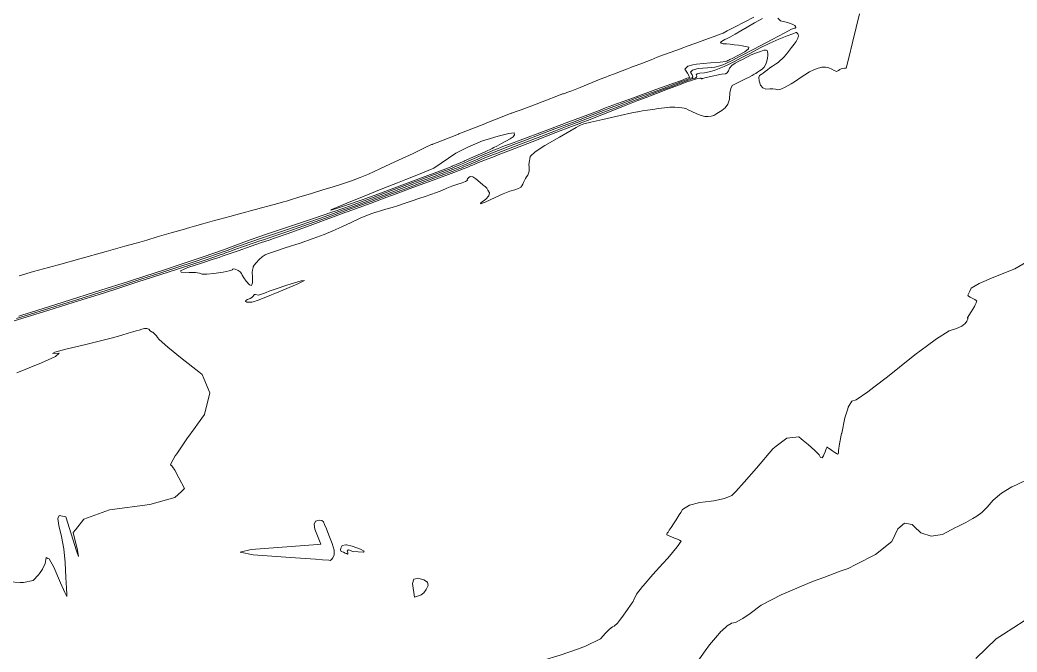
# Model space of a CAD drawing. Header units: inches. Extents: x 1337389 to 1347141, y 407035 to 414577.
# Drawn here: x 1341051 to 1343262, y 411793 to 413195 of the extents above; entities that cross this region are included whole.
import ezdxf

# ---------------------------------------------------------------- set-up
doc = ezdxf.new("R2010")
doc.units = ezdxf.units.IN
doc.header["$MEASUREMENT"] = 0
doc.layers.add('Topo', color=7, linetype='Continuous', lineweight=15, true_color=0x459900)

msp = doc.modelspace()

# ---------------------------------------------------------------- linework, layer by layer
at = {"layer": 'Topo'}
for p, q in [((1341557.9311, 412770.6159, 715), (1341550.9649, 412768.6921, 715)), ((1343079.7481, 412485.7471, 735), (1343062.825, 412473.151, 735)), ((1342974.07, 412403.747, 735), (1342943.8311, 412380.5711, 735)), ((1341444.8583, 412299.13, 730), (1341439.3611, 412291.5701, 730)), ((1342787.2682, 412262.859, 735), (1342783.02, 412266.2539, 735)), ((1342733.6251, 412254.312, 735), (1342727.8661, 412250.061, 735)), ((1341711.391, 412031.9039, 730), (1341718.065, 412032.4131, 730)), ((1342869.6551, 411972.5449, 740), (1342832.9979, 411958.8201, 740)), ((1342832.9979, 411958.8201, 740), (1342816.213, 411952.5349, 740)), ((1341938.727, 411919.6378, 730), (1341925.728, 411915.2139, 730))]:
    msp.add_line(p, q, dxfattribs=at)
for points, elevation in [([(1342880.2591, 413087.9668), (1342881.744, 413088.077), (1342882.995, 413088.2229), (1342883.0001, 413088.3281), (1342887.9029, 413108.381), (1342897.705, 413148.38), (1342912.405, 413208.327)], 730), ([(1342678.015, 413201.1931), (1342657.8381, 413190.8881), (1342634.934, 413178.8992), (1342619.0137, 413170.6448), (1342610.079, 413166.125), (1342608.129, 413165.3411), (1342597.3608, 413161.335), (1342592.1291, 413159.4039)], 715), ([(1342697.2521, 413197.978), (1342679.4099, 413188.4259), (1342663.3332, 413179.4641), (1342649.021, 413171.0922), (1342636.4742, 413163.309), (1342626.429, 413157.508), (1342618.8851, 413153.687), (1342613.8429, 413151.8471), (1342609.7641, 413149.8271), (1342606.6481, 413147.627), (1342604.4941, 413145.2461), (1342605.59, 413143.4798), (1342609.934, 413142.328), (1342617.528, 413141.79), (1342625.6861, 413141.098), (1342634.409, 413140.252), (1342643.6959, 413139.2521), (1342652.172, 413137.988), (1342659.837, 413136.4591), (1342666.69, 413134.6651), (1342666.0711, 413130.7337), (1342657.9781, 413124.6671), (1342642.411, 413116.462), (1342631.2799, 413110.609), (1342624.5859, 413107.109), (1342622.3272, 413105.9612), (1342620.0871, 413104.9109), (1342617.867, 413103.9579), (1342617.1011, 413103.661)], 720), ([(1342621.8811, 413101.1811), (1342622.892, 413101.655), (1342629.7112, 413105.121), (1342647.9681, 413114.6579), (1342677.6651, 413130.2681), (1342718.801, 413151.95), (1342746.874, 413166.6569), (1342761.8851, 413174.3899), (1342763.832, 413175.1467), (1342765.8171, 413175.8701), (1342767.841, 413176.5601), (1342769.9021, 413177.217), (1342770.7982, 413178.502), (1342770.526, 413180.4141), (1342769.089, 413182.9538), (1342763.029, 413185.9829), (1342752.3461, 413189.501), (1342737.0399, 413193.509), (1342731.464, 413198.9711)], 725), ([(1342627.921, 413099.6179), (1342634.8349, 413103.1321), (1342650.0742, 413111.0222), (1342669.1729, 413121.017), (1342692.1332, 413133.1189), (1342713.59, 413143.5781), (1342733.5419, 413152.3939), (1342751.991, 413159.5671), (1342764.593, 413164.4461), (1342771.3489, 413167.0299), (1342772.2581, 413167.3199), (1342773.2799, 413166.9061), (1342774.4169, 413165.7881), (1342775.6669, 413163.9679), (1342776.504, 413162.2959), (1342776.9271, 413160.7721), (1342776.9371, 413159.396), (1342776.5261, 413157.4), (1342775.6958, 413154.7829), (1342774.4451, 413151.5461), (1342771.7171, 413147.013), (1342767.5142, 413141.186), (1342761.8339, 413134.064), (1342756.819, 413127.7921), (1342752.4692, 413122.3679), (1342748.7838, 413117.7939), (1342744.9309, 413113.39), (1342740.9119, 413109.154), (1342736.725, 413105.0889), (1342731.7981, 413100.9969), (1342726.1309, 413096.879), (1342719.7241, 413092.7359), (1342713.7542, 413088.6199), (1342708.2209, 413084.5319), (1342703.1261, 413080.4719), (1342698.4419, 413077.0129), (1342694.1709, 413074.1559), (1342690.3109, 413071.901), (1342688.8299, 413067.237), (1342689.727, 413060.1641), (1342693.0043, 413050.682), (1342698.0281, 413044.5521), (1342704.801, 413041.774), (1342713.322, 413042.3489), (1342720.433, 413042.3069), (1342726.136, 413041.649), (1342730.429, 413040.3737), (1342737.6279, 413041.9679), (1342747.7341, 413046.4291), (1342760.746, 413053.7581), (1342770.134, 413059.2411), (1342775.8981, 413062.8782), (1342778.0369, 413064.67), (1342782.9859, 413068.0731), (1342790.7441, 413073.0879), (1342801.3109, 413079.715), (1342811.2, 413084.7542), (1342820.4102, 413088.2061), (1342828.9421, 413090.0699), (1342836.93, 413090.265), (1342844.3741, 413088.791), (1342851.273, 413085.648), (1342856.3551, 413083.3099), (1342859.6191, 413081.7791), (1342861.066, 413081.053), (1342863.058, 413081.359), (1342865.5941, 413082.6979), (1342868.675, 413085.0689), (1342871.978, 413086.725), (1342875.5011, 413087.6661), (1342879.2462, 413087.8922), (1342880.2591, 413087.9668)], 730), ([(1342592.1291, 413159.4039), (1342577.7741, 413154.107), (1342549.3701, 413143.658), (1342530.4079, 413136.6869), (1342528.67, 413136.049)], 715), ([(1342548.4539, 413063.848), (1342553.42, 413065.052), (1342558.5769, 413066.021), (1342561.2922, 413066.1191), (1342561.5628, 413065.344), (1342562.049, 413064.9052), (1342562.749, 413064.803), (1342563.6638, 413065.036), (1342564.2979, 413065.245), (1342564.652, 413065.4288), (1342564.725, 413065.5882), (1342569.399, 413066.682), (1342578.6719, 413068.71), (1342606.4179, 413074.635), (1342615.2142, 413075.373), (1342618.9519, 413077.702), (1342622.028, 413081.99), (1342624.4439, 413088.238), (1342629.281, 413094.043), (1342636.5389, 413099.4049), (1342646.2178, 413104.325), (1342654.2651, 413108.4451), (1342660.681, 413111.7659), (1342665.4651, 413114.287), (1342672.36, 413117.409), (1342681.365, 413121.1309), (1342692.481, 413125.453), (1342700.5241, 413127.8839), (1342705.4941, 413128.424), (1342707.391, 413127.0739), (1342708.675, 413124.5522), (1342709.3461, 413120.858), (1342709.4029, 413115.993), (1342708.6453, 413110.3562), (1342707.0719, 413103.9459), (1342704.6829, 413096.7631), (1342701.1359, 413090.711), (1342696.4301, 413085.7881), (1342690.5651, 413081.995), (1342686.5249, 413079.3629), (1342684.31, 413077.8907), (1342683.9191, 413077.58), (1342682.0979, 413076.4599), (1342678.8449, 413074.5319), (1342674.1619, 413071.7962), (1342667.6091, 413068.349), (1342659.1869, 413064.1908), (1342648.897, 413059.323), (1342640.607, 413055.242), (1342634.318, 413051.9489), (1342630.03, 413049.443), (1342626.8549, 413043.1772), (1342624.794, 413033.153), (1342623.8458, 413019.3698), (1342620.5278, 413008.2899), (1342614.8411, 412999.9137), (1342606.783, 412994.2409), (1342599.832, 412989.5989), (1342593.9891, 412985.9849), (1342589.254, 412983.4011), (1342583.6211, 412981.7519), (1342577.0901, 412981.038), (1342569.6609, 412981.259), (1342561.1579, 412983.193), (1342551.5819, 412986.842), (1342540.9321, 412992.204), (1342532.7371, 412996.074), (1342526.9991, 412998.4501), (1342523.716, 412999.3331), (1342518.5469, 413000.166), (1342511.4921, 413000.9471), (1342502.549, 413001.678), (1342492.0771, 413001.5399), (1342480.0751, 413000.5321), (1342466.5431, 412998.6549), (1342453.9359, 412996.8449), (1342442.2531, 412995.1039), (1342431.496, 412993.4309), (1342424.2468, 412992.3041), (1342420.5069, 412991.722), (1342420.276, 412991.686), (1342407.3169, 412988.8229), (1342381.63, 412983.1349), (1342343.2152, 412974.6211), (1342316.427, 412968.5339), (1342301.2648, 412964.8738), (1342297.73, 412963.642), (1342293.687, 412961.8541), (1342289.137, 412959.5098), (1342284.0791, 412956.608), (1342269.9819, 412948.508), (1342246.8479, 412935.2081), (1342214.675, 412916.7081), (1342193.012, 412902.5001), (1342181.8601, 412892.583), (1342181.2171, 412886.9569), (1342180.6411, 412882.5299), (1342180.1312, 412879.302), (1342179.686, 412877.2719), (1342179.4701, 412875.25), (1342179.481, 412873.235), (1342179.72, 412871.226), (1342179.8159, 412868.3189), (1342179.769, 412864.5129), (1342179.579, 412859.8079), (1342178.5979, 412855.3858), (1342176.8262, 412851.247), (1342174.264, 412847.3901), (1342171.892, 412843.3189), (1342169.7101, 412839.0341), (1342167.718, 412834.534), (1342165.683, 412830.622), (1342163.603, 412827.2979), (1342161.4799, 412824.561), (1342156.3609, 412821.657), (1342148.247, 412818.585), (1342137.1359, 412815.3461), (1342122.5071, 412809.737), (1342104.36, 412801.7571), (1342082.6939, 412791.407), (1342072.096, 412787.235), (1342072.5681, 412789.2409), (1342084.1091, 412797.4251), (1342090.615, 412804.913), (1342092.084, 412811.7061), (1342088.5181, 412817.8019), (1342085.7989, 412822.0469), (1342083.9259, 412824.4409), (1342082.9, 412824.9829), (1342082.2138, 412825.4281), (1342081.8659, 412825.776), (1342081.857, 412826.0279), (1342081.8471, 412826.2021), (1342081.8291, 412826.3084), (1342081.6387, 412826.3761), (1342081.2841, 412826.4749), (1342080.758, 412826.6139), (1342077.3629, 412829.3211), (1342071.0981, 412834.596), (1342061.9631, 412842.4411), (1342054.7331, 412846.9558), (1342049.4059, 412848.142), (1342045.984, 412845.999), (1342043.7561, 412843.8389), (1342042.722, 412841.6628), (1342042.883, 412839.47), (1342039.1261, 412836.8842), (1342031.4509, 412833.905), (1342019.86, 412830.532), (1342008.4741, 412826.574), (1341997.2941, 412822.03), (1341986.3191, 412816.902), (1341974.631, 412812.129), (1341962.23, 412807.7108), (1341949.116, 412803.6499), (1341935.2351, 412799.1689), (1341920.587, 412794.269), (1341905.171, 412788.9499), (1341890.2889, 412783.9989), (1341875.9402, 412779.417), (1341862.124, 412775.202), (1341850.4389, 412771.7291), (1341840.8841, 412768.996), (1341839.751, 412768.6921)], 735), ([(1342528.67, 413136.049), (1342520.8891, 413133.1921), (1342520.811, 413133.1749), (1342520.7339, 413133.1599), (1342520.6558, 413133.146), (1342520.579, 413133.1349), (1342520.509, 413133.125), (1342520.4459, 413133.1171), (1342520.3899, 413133.111), (1342515.392, 413131.311), (1342505.45, 413127.7181), (1342490.5651, 413122.3311), (1342479.977, 413118.467), (1342473.6871, 413116.1241), (1342471.6951, 413115.3041), (1342463.9099, 413112.26), (1342450.3309, 413106.9909), (1342430.9591, 413099.4979), (1342417.065, 413094.1532), (1342408.6469, 413090.959), (1342405.707, 413089.9131), (1342398.083, 413087.014), (1342385.7752, 413082.262), (1342368.7832, 413075.6562), (1342356.7911, 413070.9969), (1342349.7978, 413068.2851), (1342347.8039, 413067.5199), (1342337.6641, 413063.4669), (1342319.3769, 413056.1281), (1342292.9449, 413045.5029), (1342274.3411, 413038.1259), (1342263.565, 413033.9979), (1342260.618, 413033.1189), (1342258.007, 413032.3199), (1342255.7299, 413031.6042), (1342253.79, 413030.9679), (1342241.4431, 413026.3011), (1342218.689, 413017.6041), (1342185.5302, 413004.876), (1342162.3419, 412996.0371), (1342149.1252, 412991.088), (1342145.8791, 412990.0292), (1342143.327, 412989.1949), (1342141.467, 412988.5859), (1342140.3, 412988.2012), (1342120.322, 412980.3739), (1342085.889, 412966.8199)], 715), ([(1342542.8779, 413095.3819), (1342531.6229, 413092.6241), (1342525.106, 413085.8122), (1342531.046, 413076.839), (1342534.3561, 413070.6989), (1342535.0349, 413067.3928), (1342533.0839, 413066.9201), (1342529.5471, 413065.731), (1342524.424, 413063.826), (1342517.715, 413061.2041), (1342496.5819, 413053.4491), (1342461.024, 413040.5621), (1342411.041, 413022.542), (1342373.7979, 413008.9939), (1342349.294, 412999.918), (1342337.531, 412995.3151), (1342310.2751, 412985.0011), (1342267.5279, 412968.9781), (1342209.288, 412947.2449), (1342166.221, 412931.1111), (1342138.327, 412920.5742), (1342125.6051, 412915.635), (1342116.166, 412911.9798), (1342110.0108, 412909.6108), (1342107.138, 412908.5271), (1342105.1929, 412907.778)], 720), ([(1342541.123, 413064.2699), (1342541.8409, 413064.5109), (1342547.8231, 413065.9611), (1342551.1649, 413067.906), (1342551.8643, 413070.3442), (1342549.9221, 413073.2781), (1342552.053, 413075.5051), (1342558.2559, 413077.0249), (1342568.5321, 413077.8381), (1342579.08, 413079.815), (1342589.899, 413082.9559), (1342600.9898, 413087.2612), (1342612.1759, 413092.059), (1342623.4581, 413097.349), (1342627.921, 413099.6179)], 730), ([(1342617.1011, 413103.661), (1342615.665, 413103.1039), (1342603.7191, 413101.705), (1342582.0301, 413099.7611), (1342550.5979, 413097.273), (1342542.8779, 413095.3819)], 720), ([(1342546.227, 413085.1401), (1342554.427, 413087.1489), (1342575.2809, 413088.7997), (1342591.3989, 413090.76), (1342602.782, 413093.0301), (1342609.4279, 413095.61), (1342616.1321, 413098.4849), (1342621.8811, 413101.1811)], 725), ([(1342109.7018, 412904.749), (1342114.329, 412906.4959), (1342126.8449, 412911.313), (1342146.036, 412918.743), (1342171.9029, 412928.7861), (1342202.1891, 412940.347), (1342236.8949, 412953.4282), (1342276.019, 412968.0281), (1342309.917, 412980.8191), (1342338.5868, 412991.8021), (1342362.0301, 413000.976), (1342389.559, 413011.3819), (1342421.173, 413023.0209), (1342456.8719, 413035.8922), (1342485.2191, 413046.2491), (1342506.2131, 413054.093), (1342519.8541, 413059.4239), (1342530.271, 413063.298), (1342537.462, 413065.7162), (1342541.429, 413066.6769), (1342542.76, 413069.3019), (1342541.4551, 413073.592), (1342537.514, 413079.5452), (1342541.8381, 413084.0639), (1342546.227, 413085.1401)], 725), ([(1341773.6409, 412768.6921), (1341776.721, 412769.819), (1341829.626, 412789.19), (1341858.7461, 412799.875), (1341864.082, 412801.8741), (1341885.239, 412809.6711), (1341922.216, 412823.2649), (1341975.0139, 412842.6559), (1342012.846, 412856.6818), (1342035.7111, 412865.341), (1342043.6109, 412868.6351), (1342049.9251, 412871.288), (1342054.654, 412873.2991), (1342057.799, 412874.6701), (1342064.169, 412877.2881), (1342073.767, 412881.1518), (1342086.59, 412886.2629), (1342099.0638, 412891.152), (1342111.19, 412895.8199), (1342122.966, 412900.2658), (1342148.2031, 412909.9791), (1342186.8999, 412924.9599), (1342239.0571, 412945.21), (1342274.1261, 412958.8199), (1342292.108, 412965.793), (1342293.0031, 412966.1261), (1342309.1999, 412972.4541), (1342340.6987, 412984.7762), (1342387.5021, 413003.0922), (1342421.0811, 413016.1588), (1342441.437, 413023.9788), (1342448.5701, 413026.55), (1342462.4939, 413031.8481), (1342483.209, 413039.8709), (1342510.7142, 413050.62), (1342531.585, 413058.4), (1342537.643, 413060.4469)], 735), ([(1342116.234, 412902.47), (1342118.6481, 412903.3809), (1342137.5239, 412910.6459), (1342166.4681, 412921.8521), (1342205.4799, 412936.9981), (1342238.1582, 412949.584), (1342264.501, 412959.6102), (1342284.5109, 412967.0771), (1342309.558, 412976.6371), (1342339.6428, 412988.2889), (1342374.7661, 413002.034), (1342405.32, 413013.7707), (1342431.3049, 413023.5), (1342452.7208, 413031.2209), (1342473.857, 413039.048), (1342494.711, 413046.982), (1342515.284, 413055.0218), (1342530.9939, 413060.8649), (1342541.123, 413064.2699)], 730), ([(1342537.643, 413060.4469), (1342545.8199, 413063.2099), (1342548.4539, 413063.848)], 735), ([(1342085.889, 412966.8199), (1342081.5328, 412965.105), (1342023.9329, 412942.395), (1342023.2798, 412942.138)], 715), ([(1342023.2798, 412942.138), (1341985.4731, 412927.2308), (1341966.154, 412919.6149), (1341965.975, 412919.546), (1341965.8249, 412919.4861), (1341965.7029, 412919.4338), (1341965.6099, 412919.3902), (1341965.5009, 412919.34), (1341965.3759, 412919.2841), (1341965.2349, 412919.2209), (1341964.8909, 412919.08), (1341964.344, 412918.8599), (1341963.594, 412918.563), (1341949.6451, 412912.0109), (1341922.4949, 412899.204), (1341882.145, 412880.1431), (1341849.1259, 412864.899), (1341823.4392, 412853.4721), (1341805.084, 412845.8631), (1341785.995, 412838.6169), (1341766.171, 412831.7339), (1341745.6121, 412825.2141), (1341722.6661, 412818.0551), (1341697.332, 412810.257), (1341669.6087, 412801.8191), (1341651.0788, 412796.1909), (1341641.7409, 412793.373), (1341641.5949, 412793.3641), (1341635.1419, 412791.6682), (1341622.383, 412788.2851), (1341603.318, 412783.2141), (1341586.8108, 412778.7419), (1341572.862, 412774.8681), (1341561.471, 412771.5938), (1341557.9311, 412770.6159)], 715), ([(1342094.401, 412932.325), (1342111.4229, 412937.6659), (1342134.878, 412943.6189), (1342146.8559, 412944.566), (1342147.3589, 412940.507), (1342144.4428, 412936.073), (1342138.109, 412931.2629), (1342128.3561, 412926.078), (1342118.4519, 412920.8529), (1342108.3971, 412915.589), (1342101.325, 412911.9149)], 715), ([(1342031.882, 412906.9789), (1342045.131, 412913.933), (1342076.493, 412926.706), (1342094.401, 412932.325)], 715), ([(1341968.8901, 412866.5472), (1342017.3381, 412899.346), (1342031.882, 412906.9789)], 715), ([(1342026.1881, 412865.5651), (1342028.959, 412866.6139), (1342034.953, 412869.113), (1342042.4269, 412872.2951), (1342051.3831, 412876.162), (1342061.8189, 412880.7121), (1342071.974, 412885.0191), (1342081.8481, 412889.084), (1342091.4391, 412892.9068), (1342100.77, 412896.5642), (1342109.8391, 412900.0559), (1342116.234, 412902.47)], 730), ([(1342032.76, 412872.3701), (1342034.9289, 412873.3029), (1342048.1111, 412879.0239), (1342065.8399, 412886.753), (1342079.7791, 412892.7509), (1342089.929, 412897.0168), (1342096.2879, 412899.5519), (1342102.475, 412901.9759), (1342108.4889, 412904.2909), (1342109.7018, 412904.749)], 725), ([(1342105.1929, 412907.778), (1342104.181, 412907.388), (1342101.1379, 412906.1961), (1342098.0101, 412904.949), (1342087.584, 412900.482), (1342069.8611, 412892.794), (1342044.84, 412881.886), (1342035.316, 412877.742)], 720), ([(1342101.325, 412911.9149), (1342098.1901, 412910.2859), (1342082.6381, 412902.938), (1342061.741, 412893.5431), (1342036.367, 412882.481)], 715), ([(1342036.367, 412882.481), (1342035.4979, 412882.1019), (1342017.91, 412874.4371), (1342008.9789, 412870.547), (1342008.703, 412870.4319), (1342007.9041, 412870.1291), (1342006.582, 412869.6391), (1342004.738, 412868.9619), (1341983.0661, 412860.8521), (1341941.5669, 412845.3101), (1341880.2409, 412822.3348), (1341838.2321, 412806.6069), (1341815.5389, 412798.1249), (1341812.1631, 412796.8902), (1341800.939, 412793.0611), (1341781.865, 412786.6369), (1341754.9441, 412777.618), (1341741.0812, 412773.3328), (1341740.276, 412773.7818), (1341752.531, 412778.9642), (1341775.851, 412788.5601), (1341810.237, 412802.5699), (1341855.688, 412820.994), (1341887.8311, 412833.946), (1341906.6659, 412841.425), (1341912.1931, 412843.432), (1341921.5629, 412847.1148), (1341934.776, 412852.475), (1341968.8901, 412866.5472)], 715), ([(1342035.316, 412877.742), (1342027.4319, 412874.3111), (1342017.6372, 412870.069), (1342015.4549, 412869.1591), (1342009.1389, 412866.767), (1341998.69, 412862.8929), (1341984.107, 412857.5379), (1341958.609, 412848.0569), (1341922.1959, 412834.4511), (1341874.868, 412816.72), (1341836.0809, 412802.2529), (1341805.835, 412791.0491), (1341784.1311, 412783.108), (1341749.5591, 412771.0801), (1341742.5291, 412768.6921)], 720), ([(1341754.3119, 412768.6921), (1341756.098, 412769.3261), (1341796.13, 412783.972), (1341833.9289, 412797.899), (1341869.4941, 412811.105), (1341902.825, 412823.5922), (1341934.152, 412835.2611), (1341963.4769, 412846.113), (1341990.7981, 412856.1481), (1342010.375, 412863.406), (1342022.2071, 412867.8871), (1342026.2952, 412869.5909), (1342032.76, 412872.3701)], 725), ([(1341764.0021, 412768.6921), (1341786.4261, 412776.8959), (1341831.7781, 412793.5451), (1341864.1201, 412805.4901), (1341883.4539, 412812.7332), (1341909.696, 412822.466), (1341942.8459, 412834.6889), (1341982.9061, 412849.4021), (1342011.6102, 412860.0439), (1342026.1881, 412865.5651)], 730), ([(1341839.751, 412768.6921), (1341833.4591, 412767.0041), (1341821.7049, 412762.464), (1341805.621, 412755.376), (1341785.207, 412745.739), (1341764.9921, 412736.5459), (1341744.9768, 412727.798), (1341725.1609, 412719.4929), (1341700.9103, 412710.3831), (1341672.2251, 412700.4688), (1341639.1041, 412689.7489), (1341615.0777, 412681.787), (1341600.1469, 412676.582), (1341594.311, 412674.1339), (1341588.1599, 412670.0231), (1341581.695, 412664.2489), (1341574.9161, 412656.813), (1341570.3621, 412651.2219), (1341568.036, 412647.476), (1341567.935, 412645.5772), (1341567.6438, 412643.843), (1341567.1621, 412642.2739), (1341566.4891, 412640.8711), (1341566.1951, 412635.4091), (1341566.281, 412625.8899), (1341566.7468, 412612.312), (1341564.595, 412606.1428), (1341559.825, 412607.383), (1341552.4369, 412616.0331), (1341547.0509, 412623.223), (1341543.668, 412628.9541), (1341542.287, 412633.2251), (1341539.263, 412636.8521), (1341534.5961, 412639.835), (1341528.2849, 412642.1741), (1341524.0919, 412643.1111), (1341522.014, 412642.6459), (1341522.0531, 412640.7789), (1341515.1958, 412638.4801), (1341501.4449, 412635.7511), (1341480.798, 412632.59), (1341465.246, 412631.1441), (1341454.7881, 412631.4129), (1341449.4249, 412633.3968), (1341439.8552, 412634.736), (1341426.078, 412635.4321), (1341408.095, 412635.4831), (1341407.0689, 412639.067), (1341423.001, 412646.1859), (1341455.8889, 412656.8381), (1341479.0131, 412664.347), (1341492.372, 412668.7131), (1341495.966, 412669.9349), (1341499.007, 412670.989), (1341501.4961, 412671.8749), (1341503.431, 412672.5921), (1341514.4901, 412676.44), (1341534.6719, 412683.418), (1341563.9769, 412693.526), (1341586.8539, 412701.3841), (1341603.302, 412706.9911), (1341613.322, 412710.3479), (1341645.5659, 412721.9381), (1341700.032, 412741.7619), (1341773.6409, 412768.6921)], 735), ([(1341494.1591, 412753.294), (1341516.167, 412759.207), (1341542.573, 412766.374), (1341550.9649, 412768.6921)], 715), ([(1341573.9179, 412711.9441), (1341576.0151, 412712.667), (1341599.779, 412720.6639), (1341641.8141, 412734.7639), (1341702.1199, 412754.9659), (1341742.5291, 412768.6921)], 720), ([(1341577.4861, 412708.144), (1341595.471, 412714.2371), (1341628.977, 412725.5059), (1341672.521, 412740.0931), (1341714.8951, 412754.6999), (1341754.3119, 412768.6921)], 725), ([(1341583.075, 412705.0521), (1341591.162, 412707.8109), (1341616.14, 412716.2491), (1341642.9219, 412725.2199), (1341680.2299, 412738.3191), (1341728.0651, 412755.5439), (1341764.0021, 412768.6921)], 730), ([(1341049.5539, 412627.7851), (1341081.3419, 412636.945), (1341102.936, 412643.088), (1341114.334, 412646.2141), (1341141.3651, 412653.6779), (1341184.0289, 412665.4801), (1341242.3248, 412681.6191), (1341283.8661, 412693.1628), (1341308.651, 412700.111), (1341316.6799, 412702.4649), (1341332.3251, 412707.054), (1341355.5849, 412713.8779), (1341386.4629, 412722.9369), (1341410.4919, 412729.9759), (1341427.6731, 412734.992), (1341438.007, 412737.988), (1341456.2002, 412743.0221), (1341482.2542, 412750.095), (1341494.1591, 412753.294)], 715), ([(1341501.9781, 412676.6121), (1341506.9161, 412678.3699), (1341516.0849, 412681.767), (1341529.3201, 412686.489), (1341546.6209, 412692.5362), (1341567.989, 412699.9059), (1341583.075, 412705.0521)], 730), ([(1341506.1839, 412682.6741), (1341512.3369, 412684.8639), (1341528.7382, 412690.9428), (1341544.1501, 412696.539), (1341558.5709, 412701.654), (1341572.002, 412706.2859), (1341577.4861, 412708.144)], 725), ([(1341508.0471, 412687.9029), (1341517.7579, 412691.3589), (1341541.3918, 412700.1179), (1341558.9801, 412706.5891), (1341570.5201, 412710.7721), (1341573.9179, 412711.9441)], 720), ([(1341038.0491, 412527.5601), (1341112.895, 412550.8479), (1341169.2301, 412568.4141), (1341207.0551, 412580.2579), (1341226.37, 412586.3799), (1341261.5779, 412597.6949), (1341312.6809, 412614.202), (1341379.678, 412635.9021), (1341430.018, 412652.2989), (1341463.7, 412663.3919), (1341480.724, 412669.1821), (1341495.1291, 412674.1741), (1341501.9781, 412676.6121)], 730), ([(1341043.1302, 412532.7621), (1341084.1941, 412545.5379), (1341128.7681, 412559.5072), (1341176.8499, 412574.6688), (1341228.4421, 412591.0219), (1341276.6741, 412606.407), (1341321.5459, 412620.822), (1341363.059, 412634.2681), (1341400.886, 412646.6841), (1341435.027, 412658.071), (1341465.481, 412668.4289), (1341491.2509, 412677.36), (1341506.1839, 412682.6741)], 725), ([(1341048.211, 412537.9629), (1341055.4938, 412540.2291), (1341088.3049, 412550.6011), (1341146.645, 412569.0799), (1341230.5128, 412595.6651), (1341291.7692, 412615.1179), (1341330.4111, 412627.441), (1341346.44, 412632.6329), (1341371.7552, 412641.0689), (1341406.354, 412652.7501), (1341450.239, 412667.6751), (1341487.3731, 412680.545), (1341508.0471, 412687.9029)], 720), ([(1343283.181, 412658.5101), (1343256.8489, 412643.1459), (1343209.8901, 412624.707), (1343177.5591, 412610.344), (1343159.8568, 412600.0549), (1343156.7821, 412593.8411), (1343154.507, 412589.2378), (1343153.0299, 412586.2471), (1343152.352, 412584.8679), (1343153.847, 412582.9081), (1343157.5151, 412580.3659), (1343163.3558, 412577.2431), (1343167.7959, 412574.8719), (1343170.8339, 412573.252), (1343172.471, 412572.3829), (1343171.1891, 412567.8581), (1343168.796, 412563.1989)], 735), ([(1343168.796, 412563.1989), (1343166.9881, 412559.6789), (1343159.8679, 412547.845), (1343154.9151, 412539.8881), (1343152.128, 412535.8089), (1343151.508, 412535.609), (1343151.405, 412535.2138), (1343151.818, 412534.6248), (1343152.749, 412533.8409), (1343152.2049, 412531.458), (1343150.184, 412527.475), (1343146.688, 412521.8921), (1343139.0479, 412516.4389), (1343127.2629, 412511.117), (1343111.333, 412505.925), (1343080.5419, 412486.338), (1343079.7481, 412485.7471)], 735), ([(1341044.0231, 412412.592), (1341098.4819, 412434.587), (1341129.849, 412449.0971), (1341138.122, 412456.123), (1341123.3018, 412455.6631), (1341128.1759, 412458.7619), (1341152.7429, 412465.4219), (1341197.0041, 412475.642), (1341232.4439, 412484.2229), (1341259.062, 412491.1679), (1341276.8598, 412496.474), (1341291.03, 412500.6439), (1341301.5739, 412503.6761), (1341308.49, 412505.572), (1341315.0988, 412507.4091), (1341321.4001, 412509.189), (1341327.3941, 412510.9101), (1341332.449, 412510.9599), (1341336.5671, 412509.3372), (1341339.747, 412506.0431), (1341342.3639, 412503.831), (1341344.4191, 412502.701), (1341345.9111, 412502.6531), (1341348.937, 412499.8901), (1341353.4961, 412494.413), (1341356.1322, 412490.8681)], 730), ([(1341356.1322, 412490.8681), (1341359.5881, 412486.2209), (1341378.562, 412469.291), (1341410.4169, 412443.6231), (1341447.68, 412414.9649)], 730), ([(1343062.825, 412473.151), (1343034.888, 412452.3569), (1343000.742, 412425.06)], 735), ([(1341447.68, 412414.9649), (1341455.1539, 412409.217), (1341458.9919, 412399.7428)], 730), ([(1343000.742, 412425.06), (1342974.3739, 412403.98), (1342974.07, 412403.747)], 735), ([(1341458.9919, 412399.7428), (1341471.7912, 412368.144), (1341460.328, 412320.4049), (1341444.8583, 412299.13)], 730), ([(1342943.8311, 412380.5711), (1342930.9871, 412370.727), (1342904.7281, 412352.5967), (1342895.596, 412349.591), (1342887.2262, 412336.3189), (1342886.1629, 412333.03)], 735), ([(1342886.1629, 412333.03), (1342879.617, 412312.7799), (1342872.769, 412278.9741), (1342872.5981, 412278.07)], 735), ([(1341439.3611, 412291.5701), (1341420.766, 412265.999), (1341398.481, 412233.2511)], 730), ([(1342872.5981, 412278.07), (1342868.2019, 412254.8251), (1342865.9142, 412240.333), (1342865.9069, 412235.4961), (1342865.107, 412232.8099), (1342863.5141, 412232.275), (1342861.1289, 412233.8889), (1342857.6849, 412236.2191), (1342853.1841, 412239.2649), (1342847.625, 412243.0272), (1342843.7261, 412245.665), (1342841.4871, 412247.1799), (1342840.9081, 412247.5719), (1342840.5062, 412247.8451), (1342840.2791, 412247.9982), (1342840.2281, 412248.0318), (1342840.1439, 412247.92), (1342840.0261, 412247.66), (1342839.873, 412247.2539), (1342838.6099, 412243.888), (1342836.234, 412237.5621), (1342833.5549, 412230.427)], 735), ([(1342783.02, 412266.2539), (1342777.54, 412270.6331), (1342751.435, 412267.4579), (1342733.6251, 412254.312)], 735), ([(1342833.5549, 412230.427), (1342832.7481, 412228.276), (1342829.3288, 412224.1051), (1342825.9789, 412225.05), (1342822.6969, 412231.11), (1342813.5301, 412240.7269), (1342798.4771, 412253.901), (1342787.2682, 412262.859)], 735), ([(1341398.481, 412233.2511), (1341395.4812, 412228.8429), (1341386.4261, 412212.4698)], 730), ([(1342727.8661, 412250.061), (1342720.1632, 412244.376), (1342683.7228, 412201.386), (1342656.4202, 412169.821), (1342638.253, 412149.6791), (1342632.6831, 412144.302)], 735), ([(1343351.206, 412234.6482), (1343340.973, 412221.8961), (1343325.268, 412204.8911), (1343305.036, 412188.898), (1343280.2779, 412173.9181), (1343250.9918, 412159.951), (1343250.2878, 412159.525)], 740), ([(1341386.4261, 412212.4698), (1341384.4721, 412208.9371), (1341387.7409, 412206.2812), (1341388.9389, 412204.444)], 730), ([(1341388.9389, 412204.444), (1341394.094, 412196.5411), (1341403.5301, 412179.719), (1341416.0509, 412155.8131), (1341409.372, 412149.683)], 730), ([(1341409.372, 412149.683), (1341394.534, 412136.066), (1341338.9792, 412120.4788), (1341249.387, 412109.05), (1341192.8199, 412088.3291), (1341173.988, 412064.319)], 730), ([(1342632.6831, 412144.302), (1342629.2219, 412140.9599), (1342612.948, 412134), (1342589.429, 412128.797), (1342583.3448, 412128.1162)], 735), ([(1343250.2878, 412159.525), (1343227.0368, 412145.465), (1343208.4108, 412130.4611), (1343195.115, 412114.9369), (1343183.2031, 412102.9192), (1343172.6751, 412094.4071), (1343163.531, 412089.401), (1343147.7881, 412081.038), (1343129.034, 412071.1999)], 740), ([(1342583.3448, 412128.1162), (1342558.6649, 412125.3532), (1342535.5871, 412118.9951), (1342520.1919, 412109.723), (1342516.093, 412103.2429)], 735), ([(1342516.093, 412103.2429), (1342512.4821, 412097.5369), (1342505.634, 412086.8059), (1342499.6479, 412077.5311), (1342494.5239, 412069.712), (1342490.5759, 412063.6971), (1342487.804, 412059.4868), (1342486.2079, 412057.082), (1342485.2081, 412055.345), (1342484.8042, 412054.2781), (1342484.995, 412053.8809), (1342485.1531, 412053.551), (1342485.2759, 412053.2899), (1342485.3649, 412053.0972), (1342488.1641, 412051.8531), (1342493.672, 412049.5561), (1342501.889, 412046.209), (1342508.4492, 412043.4339), (1342513.352, 412041.2321), (1342516.598, 412039.602), (1342507.839, 412026.4809), (1342487.0741, 412001.8669), (1342476.464, 411990.1758)], 735), ([(1341152.706, 412093.4991), (1341138.0801, 412096.5831), (1341135.3101, 412089.56), (1341137.0822, 412073.9739), (1341143.396, 412049.8229), (1341148.131, 412022.5541), (1341151.2861, 411992.1681), (1341152.8629, 411958.6629), (1341153.9809, 411934.9108), (1341154.6429, 411920.912), (1341154.846, 411916.665), (1341150.158, 411925.3559), (1341140.578, 411946.9858), (1341126.1069, 411981.5541), (1341115.6228, 412000.199), (1341113.0849, 412001.2628)], 730), ([(1341173.988, 412064.319), (1341169.2789, 412058.3159), (1341178.764, 412019.009), (1341181.137, 412005.4493), (1341176.401, 412017.6351), (1341152.706, 412093.4991)], 730), ([(1341718.065, 412032.4131), (1341705.0591, 412065.6621), (1341703.329, 412077.3301), (1341706.3721, 412084.0411), (1341714.1891, 412085.7968), (1341720.1331, 412085.1361), (1341724.2061, 412082.0572), (1341726.4058, 412076.5621), (1341730.3461, 412066.721), (1341736.0261, 412052.5371), (1341743.446, 412034.0068), (1341747.3778, 412019.5161), (1341747.8221, 412009.0652), (1341744.779, 412002.6521), (1341741.7731, 411998.5279), (1341738.804, 411996.6901), (1341735.873, 411997.1409), (1341721.81, 411998.194)], 730), ([(1343016.3729, 412078.5481), (1343012.1391, 412079.2948), (1342997.1379, 412066.7619), (1342984.2219, 412038.6831), (1342947.5031, 412009.4399), (1342904.3359, 411987.7523)], 740), ([(1343033.452, 412072.189), (1343029.2239, 412076.283), (1343016.3729, 412078.5481)], 740), ([(1343129.034, 412071.1999), (1343125.446, 412069.318), (1343096.5041, 412054.2419), (1343070.82, 412050.3779), (1343048.393, 412057.724), (1343033.452, 412072.189)], 740), ([(1341721.81, 411998.194), (1341706.4781, 411999.342), (1341650.6199, 412003.2941), (1341568.2991, 412008.997), (1341539.2058, 412014.7671), (1341563.34, 412020.604), (1341711.391, 412031.9039)], 730), ([(1341778.6099, 412019.745), (1341777.0459, 412019.6041), (1341776.3121, 412017.5631), (1341777.5659, 412013.7279), (1341777.741, 412011.4831), (1341776.837, 412010.829), (1341774.8531, 412011.7669), (1341771.957, 412013.0431), (1341768.1479, 412014.6579), (1341763.4271, 412016.6129), (1341761.4011, 412019.779), (1341762.07, 412024.1582), (1341765.432, 412029.7489), (1341773.826, 412031.1661), (1341775.176, 412030.8891)], 730), ([(1341775.176, 412030.8891), (1341787.251, 412028.41), (1341805.707, 412021.479), (1341814.125, 412017.104), (1341812.5051, 412015.2831), (1341789.1882, 412016.751)], 730), ([(1341789.1882, 412016.751), (1341779.768, 412019.8498), (1341778.6099, 412019.745)], 730), ([(1341113.0849, 412001.2628), (1341109.127, 412002.9229), (1341106.6181, 411989.724), (1341101.015, 411976.91), (1341094.6713, 411967.8451)], 730), ([(1342476.464, 411990.1758), (1342454.304, 411965.7611), (1342432.5089, 411940.5108)], 735), ([(1341094.6713, 411967.8451), (1341092.317, 411964.481), (1341080.525, 411952.4377), (1341058.815, 411947.4071), (1341051.6329, 411947.8571)], 730), ([(1342904.3359, 411987.7523), (1342886.9801, 411979.032), (1342869.6551, 411972.5449)], 740), ([(1341051.6329, 411947.8571), (1341027.1879, 411949.3869), (1340985.644, 411958.38), (1340952.7831, 411959.1599), (1340928.605, 411951.7291), (1340925.045, 411948.1351)], 730), ([(1341925.728, 411915.2139), (1341921.4391, 411945.7919), (1341924.564, 411954.7791), (1341927.6423, 411955.7641)], 730), ([(1341927.6423, 411955.7641), (1341932.9579, 411957.465), (1341946.621, 411953.8489), (1341954.321, 411948.3749), (1341956.058, 411941.042), (1341951.8309, 411931.8509), (1341946.583, 411924.8968), (1341940.3131, 411920.178), (1341938.727, 411919.6378)], 730), ([(1342816.213, 411952.5349), (1342802.6549, 411947.4589), (1342738.3499, 411920.2369), (1342694.0649, 411897.3669), (1342669.799, 411878.8491), (1342653.2951, 411867.734)], 740), ([(1342432.5089, 411940.5108), (1342431.208, 411939.0041), (1342417.786, 411921.596), (1342414.038, 411913.5368), (1342411.5379, 411908.1651), (1342410.2871, 411905.479), (1342406.108, 411899.58), (1342397.7541, 411887.7821), (1342385.223, 411870.083), (1342382.1581, 411866.2161)], 735), ([(1343231.306, 411832.828), (1343277.6289, 411862.348), (1343349.8182, 411892.1041), (1343400.7139, 411917.662), (1343404.9331, 411920.7061)], 745), ([(1342382.1581, 411866.2161), (1342375.4932, 411857.808), (1342368.564, 411850.957), (1342364.437, 411849.5291), (1342357.998, 411844.345), (1342349.2501, 411835.4029), (1342338.1912, 411822.7031), (1342304.694, 411806.423), (1342286.9891, 411800.136)], 735), ([(1342627.4079, 411856.9278), (1342618.635, 411851.631), (1342606.7369, 411840.675), (1342605.78, 411839.5691)], 740), ([(1342653.2951, 411867.734), (1342650.829, 411866.0731), (1342637.154, 411859.041), (1342628.7739, 411857.753), (1342627.4079, 411856.9278)], 740), ([(1342605.78, 411839.5691), (1342593.0811, 411824.886), (1342583.976, 411814.3599), (1342579.4229, 411809.0979), (1342570.409, 411796.369), (1342552.3829, 411770.9102), (1342525.3439, 411732.7201), (1342507.679, 411701.346), (1342499.3879, 411676.7851), (1342499.9959, 411666.808)], 740), ([(1343169.9032, 411779.378), (1343215.6009, 411822.819), (1343231.306, 411832.828)], 745), ([(1342286.9891, 411800.136), (1342248.76, 411786.561), (1342170.388, 411763.118), (1342096.987, 411734.34), (1342028.5551, 411700.2249), (1342018.8611, 411694.1989)], 735)]:
    msp.add_lwpolyline(points, dxfattribs=dict(at, elevation=elevation))
at = {"layer": 'Topo', "elevation": 735}
msp.add_lwpolyline([(1341579.699, 412584.9161), (1341586.319, 412586.846), (1341590.861, 412588.5129), (1341596.6331, 412590.8831), (1341603.637, 412593.955), (1341618.945, 412599.2381), (1341642.5558, 412606.732), (1341674.4709, 412616.4378), (1341682.143, 412617.2161), (1341665.5739, 412609.0652), (1341624.7629, 412591.9861), (1341596.029, 412580.0991), (1341579.3721, 412573.4021), (1341574.7919, 412571.8969), (1341570.923, 412570.7329), (1341567.7629, 412569.9099), (1341565.314, 412569.4282), (1341562.616, 412569.1408), (1341559.6701, 412569.049), (1341556.4749, 412569.1519), (1341553.9431, 412569.6371), (1341552.073, 412570.5058), (1341550.8649, 412571.7569), (1341551.977, 412573.3549), (1341555.4078, 412575.298), (1341561.1589, 412577.5889), (1341565.3891, 412579.9531), (1341568.0991, 412582.3909), (1341569.2889, 412584.9031), (1341571.106, 412586.3001), (1341573.5518, 412586.5818)], close=True, dxfattribs=at)

doc.saveas('drawing.dxf')
